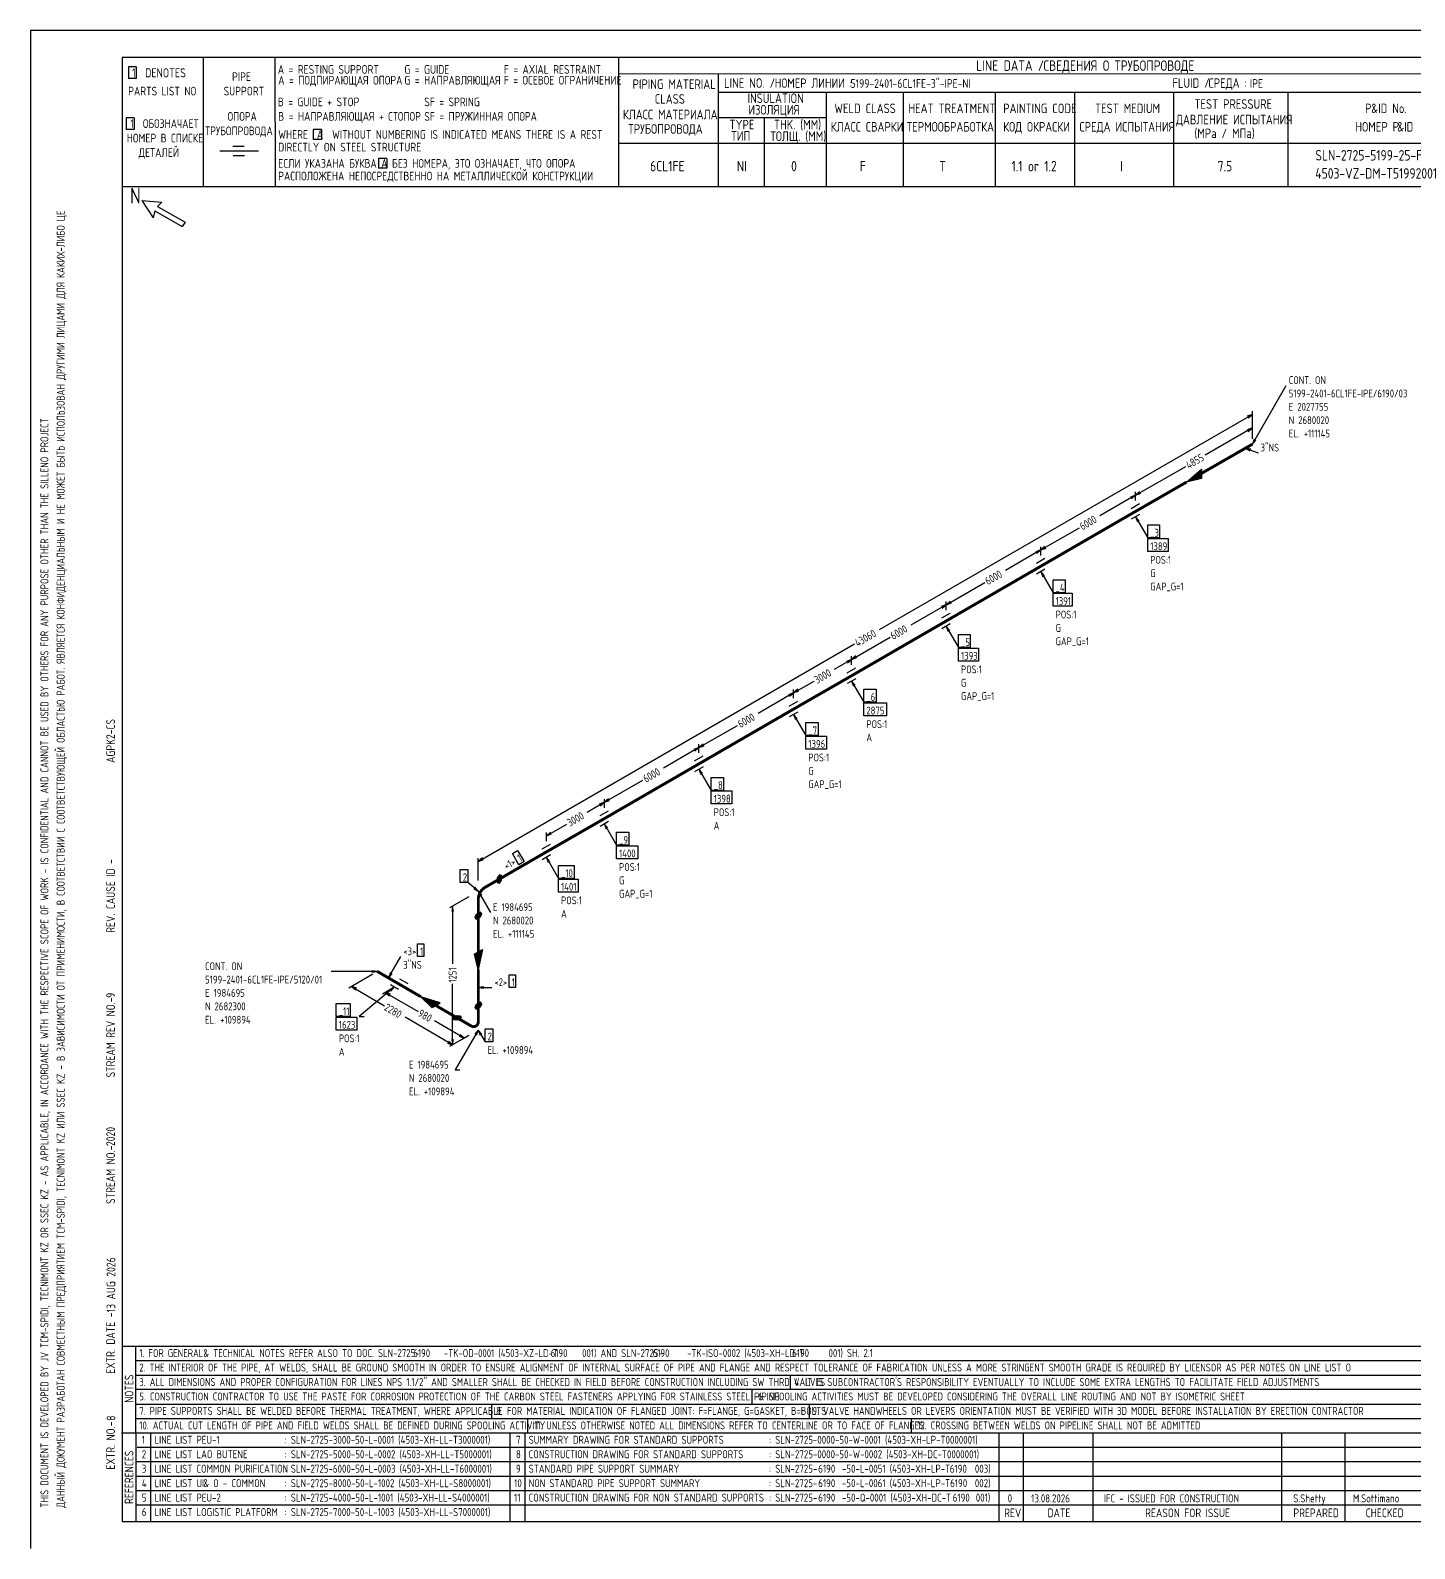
# Model space of a CAD drawing. Extents: x -1005 to 594, y -998 to 420.
# Drawn here: x 0 to 382.9, y 0 to 420 of the extents above; entities that cross this region are included whole.
import ezdxf

# ---------------------------------------------------------------- set-up
doc = ezdxf.new("R2010")
doc.units = 0
doc.styles.add('TTFN17', font='GOST type A')

msp = doc.modelspace()

# ---------------------------------------------------------------- linework, layer by layer
at = {"layer": 'GT_1', "flags": 128}
for points in [[(0, 420), (0, 0)], [(594, 420), (0, 420)], [(589.1, 412.5), (25.4, 412.5)], [(25.4, 412.5), (25.4, 7.5)], [(47.8, 412.5), (47.8, 376.7)], [(67.6, 412.5), (67.7, 376.7)], [(162.7, 412.5), (162.7, 376.7)], [(29.3, 409.9), (27.1, 409.9)], [(27.1, 409.9), (27.1, 406.7)], [(29.3, 409.9), (29.3, 406.7)], [(589.1, 408), (162.7, 407.9)], [(190.3, 407.8), (190.3, 376.7)], [(29.3, 406.7), (27.1, 406.7)], [(190.3, 402.9), (402.7, 402.9)], [(220.1, 402.9), (220.1, 376.7)], [(241.4, 402.9), (241.4, 376.8)], [(266.9, 402.9), (266.9, 376.7)], [(288.8, 402.9), (288.8, 376.7)], [(316.2, 402.9), (316.2, 376.7)], [(347.8, 402.9), (347.8, 376.8)], [(28.7, 395.8), (26.5, 395.8)], [(26.5, 395.8), (26.5, 392.6)], [(28.7, 395.8), (28.7, 392.6)], [(219.9, 395.8), (190.3, 395.8)], [(203, 395.8), (203, 376.7)], [(28.7, 392.6), (26.5, 392.6)], [(80.5, 392.6), (78.2, 392.6)], [(78.2, 392.6), (78.2, 389.8)], [(80.5, 392.6), (80.5, 389.8)], [(63.1, 386.6), (52.4, 386.6)], [(59.1, 387.9), (56, 387.9)], [(80.5, 389.8), (78.2, 389.8)], [(230.2, 388.7), (162.7, 388.7)], [(402.7, 388.7), (226.9, 388.7)], [(59.2, 385.3), (56.1, 385.3)], [(98.6, 384.6), (96.3, 384.6)], [(96.3, 384.6), (96.3, 381.9)], [(98.6, 384.6), (98.6, 381.9)], [(98.6, 381.9), (96.3, 381.9)], [(402.7, 376.7), (25.4, 376.7)], [(30.8, 372.9), (34, 368.1)], [(30.8, 372.9), (36.4, 372.5)], [(34.4, 370.1), (34, 368.1)], [(34.4, 370.1), (42, 365.7)], [(36.4, 372.5), (35.2, 371.3)], [(35.2, 371.3), (42.8, 366.9)], [(42.8, 366.9), (42, 365.7)], [(338.025, 305.525), (347.4, 321.8)], [(338.025, 313.775), (234.75, 254.15)], [(336.9, 312.8), (338.025, 313.775), (336.6, 313.25)], [(338.025, 307.025), (338.025, 314.675)], [(338.025, 307.025), (338.025, 310.925)], [(338.025, 310.025), (324.975, 302.525)], [(336.9, 309.05), (338.025, 310.025), (336.6, 309.5)], [(338.55, 306.95), (338.025, 305.525), (339, 306.65)], [(337.575, 304.175), (336.075, 304.4), (337.35, 303.65)], [(336.075, 304.4), (339.6, 303.125)], [(305.7, 291.425), (319.575, 299.375)], [(323.925, 297.425), (323.925, 296.075), (319.8, 295.025), (323.925, 298.625), (323.925, 296.225), (320.175, 295.25), (323.925, 298.55), (323.925, 296.45), (320.625, 295.475), (323.925, 298.325), (323.925, 296.6), (321, 295.775), (323.925, 298.175), (323.925, 296.75), (321.375, 295.925), (323.925, 298.025), (323.925, 296.9), (321.825, 296.225), (323.925, 297.875), (323.925, 297.125), (322.125, 296.375), (323.925, 297.65), (323.925, 297.275), (322.575, 296.675), (323.925, 297.5), (323.925, 297.425), (319.8, 295.025)], [(305.7, 291.425), (295.875, 285.725)], [(304.575, 290.45), (305.7, 291.425), (304.275, 290.9)], [(306.825, 292.4), (305.7, 291.425), (307.125, 291.95)], [(305.7, 289.925), (305.7, 292.325)], [(305.7, 289.925), (305.7, 292.325)], [(304.5, 287.75), (306.825, 289.1)], [(306.825, 286.1), (304.5, 284.75)], [(279.525, 276.275), (290.175, 282.425)], [(306.675, 284.3), (305.7, 285.425), (306.225, 284)], [(305.7, 285.425), (309.075, 279.575)], [(309.075, 283.175), (312.3, 283.175), (312.3, 279.575), (309.075, 279.575), (309.075, 283.175)], [(280.65, 277.25), (279.525, 276.275), (280.95, 276.8)], [(309.075, 279.425), (314.775, 279.425), (314.775, 275.825), (309.075, 275.825), (309.075, 279.425)], [(279.525, 276.275), (269.7, 270.575)], [(278.4, 275.3), (279.525, 276.275), (278.1, 275.75)], [(278.325, 272.6), (280.65, 273.95)], [(279.525, 274.775), (279.525, 277.175)], [(279.525, 274.775), (279.525, 277.175)], [(280.65, 270.95), (278.325, 269.6)], [(280.5, 269.15), (279.525, 270.275), (280.05, 268.85)], [(279.525, 270.275), (282.9, 264.425)], [(253.35, 261.125), (264, 267.275)], [(282.9, 268.025), (286.275, 268.025), (286.275, 264.425), (282.9, 264.425), (282.9, 268.025)], [(253.35, 261.125), (243.525, 255.425)], [(252.225, 260.15), (253.35, 261.125), (251.925, 260.6)], [(254.475, 262.1), (253.35, 261.125), (254.775, 261.65)], [(253.35, 259.625), (253.35, 262.025)], [(253.35, 259.625), (253.35, 262.025)], [(282.9, 264.275), (288.15, 264.275), (288.15, 260.675), (282.9, 260.675), (282.9, 264.275)], [(252.15, 257.45), (254.475, 258.8)], [(227.175, 245.975), (237.825, 252.125)], [(254.475, 255.8), (252.15, 254.45)], [(254.325, 254), (253.35, 255.125), (253.875, 253.7)], [(253.35, 255.125), (256.725, 249.275)], [(256.725, 252.875), (259.95, 252.875), (259.95, 249.275), (256.725, 249.275), (256.725, 252.875)], [(123.9, 190.1), (228, 250.25)], [(256.725, 249.125), (262.275, 249.125), (262.275, 245.525), (256.725, 245.525), (256.725, 249.125)], [(227.175, 245.975), (222.375, 243.2)], [(226.05, 245), (227.175, 245.975), (225.75, 245.45)], [(225.975, 242.3), (228.3, 243.65)], [(228.3, 246.95), (227.175, 245.975), (228.6, 246.5)], [(227.175, 244.475), (227.175, 246.875)], [(227.175, 244.475), (227.175, 246.875)], [(211.125, 236.75), (216.825, 239.975)], [(228.3, 240.65), (225.975, 239.3)], [(228.15, 238.85), (227.175, 239.975), (227.7, 238.55)], [(227.175, 239.975), (230.55, 234.125)], [(211.125, 236.75), (201.3, 231.05)], [(210, 235.775), (211.125, 236.75), (209.7, 236.225)], [(212.25, 237.725), (211.125, 236.75), (212.55, 237.275)], [(211.125, 235.25), (211.125, 237.65)], [(211.125, 235.25), (211.125, 237.65)], [(230.55, 237.725), (233.925, 237.725), (233.925, 234.125), (230.55, 234.125), (230.55, 237.725)], [(209.925, 233.075), (212.25, 234.425)], [(212.25, 231.425), (209.925, 230.075)], [(230.55, 233.975), (236.775, 233.975), (236.775, 230.375), (230.55, 230.375), (230.55, 233.975)], [(184.95, 221.6), (195.6, 227.75)], [(212.1, 229.625), (211.125, 230.75), (211.65, 229.325)], [(211.125, 230.75), (214.5, 224.9)], [(214.5, 228.5), (217.875, 228.5), (217.875, 224.9), (214.5, 224.9), (214.5, 228.5)], [(214.5, 224.75), (220.2, 224.75), (220.2, 221.15), (214.5, 221.15), (214.5, 224.75)], [(184.95, 221.6), (175.125, 215.9)], [(183.825, 220.625), (184.95, 221.6), (183.525, 221.075)], [(183.75, 217.925), (186.075, 219.275)], [(186.075, 222.575), (184.95, 221.6), (186.375, 222.125)], [(184.95, 220.1), (184.95, 222.5)], [(184.95, 220.1), (184.95, 222.5)], [(186.075, 216.275), (183.75, 214.925)], [(185.925, 214.475), (184.95, 215.6), (185.475, 214.175)], [(184.95, 215.6), (188.325, 209.75)], [(158.775, 206.45), (169.425, 212.6)], [(188.325, 213.35), (191.7, 213.35), (191.7, 209.75), (188.325, 209.75), (188.325, 213.35)], [(158.775, 206.45), (153.975, 203.675)], [(157.65, 205.475), (158.775, 206.45), (157.35, 205.925)], [(159.9, 207.425), (158.775, 206.45), (160.2, 206.975)], [(158.775, 204.95), (158.775, 207.35)], [(158.775, 204.95), (158.775, 207.35)], [(188.325, 209.6), (194.025, 209.6), (194.025, 206), (188.325, 206), (188.325, 209.6)], [(157.575, 202.775), (159.9, 204.125)], [(142.725, 197.225), (148.425, 200.45)], [(143.85, 198.2), (142.725, 197.225), (144.15, 197.75)], [(142.725, 195.725), (142.725, 198.125)], [(159.9, 201.125), (157.575, 199.775)], [(159.75, 199.325), (158.775, 200.45), (159.3, 199.025)], [(158.775, 200.45), (162.15, 194.6)], [(162.15, 198.2), (165.525, 198.2), (165.525, 194.6), (162.15, 194.6), (162.15, 198.2)], [(141.525, 193.55), (143.85, 194.9)], [(162.15, 194.45), (168, 194.45), (168, 190.85), (162.15, 190.85), (162.15, 194.45)], [(125.025, 191.075), (123.9, 190.1), (125.325, 190.625)], [(123.9, 184.85), (123.9, 191)], [(133.35, 192.275), (134.775, 193.1), (136.575, 190.1), (135.075, 189.2), (133.35, 192.275)], [(143.85, 191.9), (141.525, 190.55)], [(143.7, 190.1), (142.725, 191.225), (143.25, 189.8)], [(142.725, 191.225), (146.1, 185.375)], [(118.875, 187.85), (121.05, 187.85), (121.05, 184.25), (118.875, 184.25), (118.875, 187.85)], [(129.15, 184.25), (129.75, 184.1), (130.35, 184.925), (130.35, 186.2), (129.75, 186.35), (129.15, 185.525), (129.15, 184.25)], [(129.15, 185.4), (130.35, 185.4)], [(129.15, 185.2), (130.35, 185.2)], [(129.15, 185), (130.35, 185)], [(129.15, 184.8), (130.259, 184.8)], [(129.205, 185.6), (130.35, 185.6)], [(129.35, 185.8), (130.35, 185.8)], [(129.495, 186), (130.35, 186)], [(129.641, 186.2), (130.35, 186.2)], [(146.1, 188.975), (150.45, 188.975), (150.45, 185.375), (146.1, 185.375), (146.1, 188.975)], [(146.1, 185.225), (151.5, 185.225), (151.5, 181.625), (146.1, 181.625), (146.1, 185.225)], [(123.9, 181.85), (121.05, 184.25)], [(122.625, 182.6), (123.9, 181.85), (122.925, 182.975)], [(124.875, 180.725), (123.9, 181.85), (124.425, 180.425)], [(123.9, 181.85), (127.275, 176)], [(129.15, 184.6), (130.114, 184.6)], [(129.15, 184.4), (129.968, 184.4)], [(121.275, 180.35), (115.95, 177.275)], [(117, 176.225), (116.775, 177.725), (116.55, 176.225)], [(116.775, 177.725), (116.775, 161.75)], [(124.5, 174.8), (124.875, 175.625), (124.5, 176.075), (123.3, 175.4), (122.925, 174.575), (123.3, 174.125), (124.5, 174.8)], [(122.936, 174.6), (124.144, 174.6)], [(123.027, 174.8), (124.5, 174.8)], [(123.071, 174.4), (123.789, 174.4)], [(123.118, 175), (124.591, 175)], [(123.209, 175.2), (124.682, 175.2)], [(123.3, 175.4), (124.773, 175.4)], [(123.656, 175.6), (124.864, 175.6)], [(124.011, 175.8), (124.729, 175.8)], [(107.1, 167.3), (108.825, 167.3), (108.825, 163.775), (107.1, 163.775), (107.1, 167.3)], [(123.9, 165.05), (125.1, 165.725), (123.9, 160.25), (122.85, 164.45), (124.95, 165.65), (123.9, 160.7), (122.925, 164.525), (124.8, 165.575), (123.9, 161.225), (123.075, 164.6), (124.65, 165.5), (123.9, 161.675), (123.225, 164.675), (124.5, 165.35), (123.9, 162.125), (123.375, 164.75), (124.35, 165.275), (123.9, 162.575), (123.525, 164.825), (124.2, 165.2), (123.9, 163.025), (123.675, 164.9), (124.05, 165.125), (123.9, 163.475), (123.825, 164.975), (123.9, 165.05), (123.9, 160.25)], [(96, 159.65), (83.25, 159.65)], [(94.5, 159.425), (96, 159.65), (94.5, 159.875)], [(99.075, 157.925), (102.45, 163.775)], [(94.725, 158.9), (88.05, 155.075)], [(90.3, 155), (88.875, 155.525), (90, 154.55)], [(88.875, 155.525), (97.95, 150.2)], [(99.6, 159.35), (99.075, 157.925), (100.05, 159.05)], [(99.6, 156.05), (101.85, 154.775)], [(104.475, 156.275), (102.225, 157.55)], [(116.775, 139.325), (116.775, 156.275)], [(125.4, 155.45), (123.9, 155.225), (125.4, 155)], [(132.45, 158.75), (134.175, 158.75), (134.175, 155.225), (132.45, 155.225), (132.45, 158.75)], [(100.725, 155.375), (90.975, 147.2), (92.325, 147.2)], [(99.45, 154.625), (97.425, 153.425)], [(99.6, 153.35), (98.175, 153.875), (99.3, 152.9)], [(98.175, 153.875), (107.25, 148.625)], [(99.75, 154.25), (100.725, 155.375), (99.45, 154.625)], [(112.125, 150.275), (113.325, 150.95), (108, 152.675), (111.075, 149.675), (113.175, 150.875), (108.375, 152.45), (111.15, 149.75), (113.025, 150.8), (108.825, 152.225), (111.3, 149.825), (112.875, 150.725), (109.2, 151.925), (111.45, 149.9), (112.725, 150.575), (109.575, 151.775), (111.6, 149.975), (112.575, 150.5), (110.025, 151.475), (111.75, 150.05), (112.425, 150.425), (110.325, 151.325), (111.9, 150.125), (112.275, 150.35), (110.775, 151.025), (112.05, 150.2), (112.125, 150.275), (108, 152.675)], [(123.9, 155.225), (127.65, 155.225)], [(84.6, 150.8), (88.5, 150.8), (88.5, 147.2), (84.6, 147.2), (84.6, 150.8)], [(84.6, 147.05), (90.3, 147.05), (90.3, 143.45), (84.6, 143.45), (84.6, 147.05)], [(118.05, 147.5), (119.025, 147.35), (119.175, 146.825), (118.05, 146.15), (117.075, 146.3), (116.925, 146.825), (118.05, 147.5)], [(117.217, 147), (119.125, 147)], [(117.55, 147.2), (119.068, 147.2)], [(117.883, 147.4), (118.7, 147.4)], [(124.5, 149.9), (124.875, 150.725), (124.5, 151.175), (123.3, 150.5), (122.925, 149.675), (123.3, 149.225), (124.5, 149.9)], [(122.982, 149.8), (124.322, 149.8)], [(122.987, 149.6), (123.967, 149.6)], [(123.073, 150), (124.545, 150)], [(123.164, 150.2), (124.636, 150.2)], [(123.255, 150.4), (124.727, 150.4)], [(123.478, 150.6), (124.818, 150.6)], [(123.833, 150.8), (124.812, 150.8)], [(116.775, 139.325), (103.65, 146.975)], [(120, 141.2), (111.75, 146)], [(116.932, 146.8), (119.133, 146.8)], [(116.989, 146.6), (118.8, 146.6)], [(117.046, 146.4), (118.467, 146.4)], [(123.9, 143.45), (117.525, 132.425), (118.8, 132.425)], [(123.375, 142.025), (123.9, 143.45), (122.925, 142.325)], [(124.875, 142.325), (123.9, 143.45), (124.425, 142.025)], [(123.9, 143.45), (125.775, 140.225)], [(125.775, 143.825), (127.95, 143.825), (127.95, 140.225), (125.775, 140.225), (125.775, 143.825)], [(115.35, 139.85), (116.775, 139.325), (115.65, 140.3)], [(121.275, 141.95), (115.95, 138.875)], [(121.275, 141.95), (115.95, 138.875)], [(116.55, 140.825), (116.775, 139.325), (117, 140.825)], [(118.575, 141.725), (120, 141.2), (118.875, 142.175)], [(121.275, 141.95), (119.25, 140.75)], [(25.3, 56), (402.7, 56)], [(29.1, 56), (29.2, 7.5)], [(29.1, 52), (402.7, 52)], [(29.1, 48), (402.7, 48)], [(210.2, 48), (210.2, 44)], [(402.7, 44), (29.1, 44)], [(199.6, 44), (199.6, 40)], [(29.2, 40), (402.7, 40)], [(127.6, 40), (127.6, 36)], [(215.4, 40), (215.4, 36)], [(29.1, 36), (402.7, 36)], [(137.5, 36), (137.5, 32)], [(243.6, 36), (243.6, 32)], [(25.2, 32), (402.7, 32)], [(33.2, 32), (33.2, 7.6)], [(132.6, 32), (132.6, 7.6)], [(136.8, 32), (136.8, 7.6)], [(267.9, 32), (267.9, 7.5)], [(274.6, 32), (274.6, 7.5)], [(293.9, 32), (293.9, 7.5)], [(346.1, 32), (346.1, 7.5)], [(363.6, 32), (363.6, 7.5)], [(402.7, 28), (29.5, 28)], [(402.7, 24), (29.1, 24)], [(402.7, 20), (29.1, 20)], [(402.7, 16), (29.1, 16)], [(402.7, 12), (29.2, 12)], [(25.4, 7.5), (589.1, 7.5)], [(0, 0), (0, 0)]]:
    msp.add_lwpolyline(points, dxfattribs=at)
at = {"layer": 'GT_1', "const_width": 0.8, "flags": 128}
for points in [[(338.025, 305.525), (323.925, 297.425)], [(319.8, 295.025), (305.7, 286.925)], [(305.7, 286.925), (279.525, 271.775)], [(279.525, 271.775), (253.35, 256.625)], [(253.35, 256.625), (227.175, 241.475)], [(227.175, 241.475), (211.125, 232.25)], [(211.125, 232.25), (184.95, 217.1)], [(184.95, 217.1), (158.775, 201.95)], [(158.775, 201.95), (142.725, 192.725)], [(142.725, 192.725), (129.75, 185.225)], [(129.75, 185.225), (125.85, 182.975)], [(123.9, 179.6), (123.9, 175.1)], [(123.9, 175.1), (123.9, 165.05)], [(102.075, 156.125), (96, 159.65)], [(123.9, 160.25), (123.9, 150.2)], [(108, 152.675), (102.075, 156.125)], [(118.05, 146.825), (112.125, 150.275)], [(121.95, 144.575), (118.05, 146.825)], [(123.9, 150.2), (123.9, 145.7)]]:
    msp.add_lwpolyline(points, dxfattribs=at)
for points in [[(125.85, 182.975, 0.267786), (123.9, 179.6)], [(123.9, 145.7, -0.577557), (121.95, 144.575)]]:
    msp.add_lwpolyline(points, format="xyb", dxfattribs=at)

# ---------------------------------------------------------------- texts
at = {"layer": 'GT_1', "style": 'TTFN17'}
for s, height, p in [('LINE DATA /', 2.8875, (261.633, 408.8)), ('СВЕДЕНИЯ О ТРУБОПРОВОДЕ', 2.8875, (280.233, 408.8)), (' 1  DENOTES', 2.5025, (26.875, 407)), (' PIPE', 2.4062, (54.561, 406)), ('A = RESTING SUPPORT', 2.40625, (68.461, 408)), ('A = ПОДПИРАЮЩАЯ ОПОРА', 2.40625, (68.561, 405)), ('G = GUIDE', 2.4062, (103.461, 408)), ('G = НАПРАВЛЯЮЩАЯ', 2.40625, (103.461, 405)), ('F = AXIAL RESTRAINT', 2.40625, (130.961, 408)), ('F = ОСЕВОЕ ОГРАНИЧЕНИЕ', 2.40625, (130.961, 405)), ('PARTS LIST NO', 2.40625, (27.061, 402)), ('SUPPORT', 2.4062, (53.461, 402)), ('PIPING MATERIAL', 2.64687, (166.597, 403.8)), ('LINE NO. /', 2.6469, (191.897, 404.1)), ('НОМЕР ЛИНИИ :', 2.59875, (205.89, 404.1)), ('5199-2401-6CL1FE-3"-IPE-NI', 2.40625, (226.861, 404.1)), ('FLUID /', 2.6469, (315.897, 404.1)), ('СРЕДА :', 2.6469, (325.897, 404.1)), ('IPE', 2.4062, (337.361, 404.1)), ('B = GUIDE + STOP', 2.40625, (68.461, 399)), ('SF = SPRING', 2.40625, (108.961, 399)), ('CLASS', 2.6469, (172.697, 399.7)), ('INSULATION', 2.6469, (198.397, 399.9)), ('ИЗОЛЯЦИЯ', 2.6469, (198.597, 396.7)), ('WELD CLASS', 2.6469, (222.397, 397.1)), ('HEAT TREATMENT', 2.64687, (242.897, 397.1)), ('PAINTING CODE', 2.64687, (269.097, 397.1)), ('TEST MEDIUM', 2.64687, (294.497, 397.1)), ('TEST PRESSURE', 2.64687, (321.997, 398.3)), ('P', 2.647, (369.197, 397.1)), ('&ID No.', 2.6469, (370.908, 397.1)), (' 1  ОБОЗНАЧАЕТ', 2.40625, (26.461, 393)), ('ОПОРА', 2.4062, (54.561, 395)), ('B = НАПРАВЛЯЮЩАЯ + СТОПОР', 2.40625, (68.561, 395)), ('SF = ПРУЖИННАЯ ОПОРА', 2.40625, (108.961, 395)), ('КЛАСС МАТЕРИАЛА', 2.64687, (163.897, 395.4)), ('TYPE', 2.6469, (193.397, 392.6)), ('THK. (MM)', 2.6469, (205.697, 392.6)), ('ДАВЛЕНИЕ ИСПЫТАНИЯ', 2.64687, (316.897, 394)), ('НОМЕР В СПИСКЕ', 2.40625, (26.661, 389)), ('ТРУБОПРОВОДА', 2.40625, (48.361, 391)), ('WHERE  A  WITHOUT NUMBERING IS INDICATED MEANS THERE IS A REST', 2.40625, (68.561, 390)), ('ТРУБОПРОВОДА', 2.64687, (165.397, 391.4)), ('ТИП', 2.6469, (193.897, 389.5)), ('ТОЛЩ. (ММ)', 2.6469, (204.697, 389.4)), ('КЛАСС СВАРКИ', 2.64687, (221.397, 392)), ('ТЕРМООБРАБОТКА', 2.64687, (242.397, 392)), ('КОД ОКРАСКИ', 2.64687, (269.097, 392)), ('СРЕДА ИСПЫТАНИЯ', 2.64687, (290.197, 392)), ('(MPa / МПа)', 2.64687, (321.997, 390.2)), ('НОМЕР P', 2.6469, (366.497, 392)), ('&ID', 2.6469, (378.097, 392)), ('ДЕТАЛЕЙ', 2.4062, (29.961, 385)), ('DIRECTLY ON STEEL STRUCTURE', 2.40625, (68.561, 386.5)), ('SLN-2725-5199-25-F-2001', 2.8875, (355.433, 384)), ('ЕСЛИ УКАЗАНА БУКВА A БЕЗ НОМЕРА, ЭТО ОЗНАЧАЕТ, ЧТО ОПОРА', 2.40625, (68.561, 382)), ('6CL1FE', 2.8875, (171.433, 381)), ('NI', 2.8875, (195.433, 381)), ('0', 2.888, (210.433, 381)), ('F', 2.888, (229.433, 381)), ('T', 2.888, (251.433, 381)), ('1.1 or 1.2', 2.8875, (271.433, 381)), ('I', 2.888, (301.433, 381)), ('7.5', 2.8875, (328.433, 381)), ('РАСПОЛОЖЕНА НЕПОСРЕДСТВЕННО НА МЕТАЛЛИЧЕСКОЙ КОНСТРУКЦИИ', 2.40625, (68.561, 378.5)), ('4503-VZ-DM-T51992001', 2.8875, (355.433, 379)), ('N', 4.331, (27.55, 372.1)), ('CONT. ON', 2.1656, (348.1, 322.175)), ('5199-2401-6CL1FE-IPE/6190/03', 2.16562, (348.1, 318.478)), ('E 2027755', 2.1656, (348.1, 314.78)), ('N 2680020', 2.1656, (348.1, 311.083)), ('EL. +111145', 2.16562, (348.1, 307.385)), ('3"NS', 2.1656, (340.3, 303.5)), ('_3', 2.1656, (309.775, 279.95)), ('1389', 2.1656, (309.775, 276.2)), ('POS:1', 2.1656, (309.775, 272.45)), ('G', 2.166, (309.775, 268.753)), ('_4', 2.1656, (283.6, 264.8)), ('GAP_G=1', 2.1656, (309.775, 265.055)), ('1391', 2.1656, (283.6, 261.05)), ('POS:1', 2.1656, (283.6, 257.3)), ('G', 2.166, (283.6, 253.603)), ('GAP_G=1', 2.1656, (283.6, 249.905)), ('1393', 2.1656, (257.425, 245.9)), ('_5', 2.1656, (257.425, 249.65)), ('POS:1', 2.1656, (257.425, 242.15)), ('G', 2.166, (257.425, 238.453)), ('_6', 2.1656, (231.25, 234.5)), ('GAP_G=1', 2.1656, (257.425, 234.755)), ('2875', 2.1656, (231.25, 230.75)), ('_7', 2.1656, (215.2, 225.275)), ('POS:1', 2.1656, (231.25, 227)), ('1396', 2.1656, (215.2, 221.525)), ('A', 2.166, (231.25, 223.303)), ('POS:1', 2.1656, (215.2, 217.775)), ('G', 2.166, (215.2, 214.078)), ('_8', 2.1656, (189.025, 210.125)), ('GAP_G=1', 2.1656, (215.2, 210.38)), ('1398', 2.1656, (189.025, 206.375)), ('POS:1', 2.1656, (189.025, 202.625)), ('A', 2.166, (189.025, 198.928)), ('1400', 2.1656, (162.85, 191.225)), ('_9', 2.1656, (162.85, 194.975)), ('POS:1', 2.1656, (162.85, 187.475)), ('2', 2.166, (119.6, 184.625)), ('_10', 2.1656, (146.8, 185.75)), ('G', 2.166, (162.85, 183.778)), ('1401', 2.1656, (146.8, 182)), ('GAP_G=1', 2.1656, (162.85, 180.08)), ('E 1984695', 2.1656, (127.975, 176.375)), ('A', 2.166, (146.8, 174.553)), ('POS:1', 2.1656, (146.8, 178.25)), ('N 2680020', 2.1656, (127.975, 172.678)), ('EL. +111145', 2.16562, (127.975, 168.98)), ('<3>', 2.1656, (103.15, 164.15)), ('1', 2.166, (107.819, 164.15)), ('CONT. ON', 2.1656, (48.344, 160.025)), ('3"NS', 2.1656, (103.15, 160.4)), ('5199-2401-6CL1FE-IPE/5120/01', 2.16562, (48.344, 156.328)), ('<2>', 2.1656, (128.35, 155.6)), ('1', 2.166, (133.174, 155.6)), ('E 1984695', 2.1656, (48.344, 152.63)), ('N 2682300', 2.1656, (48.344, 148.933)), ('EL. +109894', 2.16562, (48.344, 145.235)), ('_11', 2.1656, (85.333, 147.575)), ('1623', 2.1656, (85.333, 143.825)), ('POS:1', 2.1656, (85.333, 140.075)), ('2', 2.166, (126.475, 140.6)), ('EL. +109894', 2.16562, (126.475, 136.85)), ('A', 2.166, (85.333, 136.378)), ('E 1984695', 2.1656, (104.717, 132.8)), ('N 2680020', 2.1656, (104.717, 129.103)), ('EL. +109894', 2.16562, (104.717, 125.405)), ('1. FOR GENERAL', 2.18487, (30.128, 53)), ('& TECHNICAL NOTES REFER ALSO TO DOC. SLN-2725-      -TK-OD-0001 (4503-XZ-LD-T      001) AND SLN-2725-      -TK-ISO-0002 (4503-XH-LD-T      001) SH. 2.1', 2.18487, (47.868, 53)), ('6190', 2.1849, (105.928, 53)), ('6190', 2.1849, (143.928, 53)), ('6190', 2.1849, (172.128, 53)), ('6190', 2.1849, (210.728, 53)), ('2. THE INTERIOR OF THE PIPE, AT WELDS, SHALL BE GROUND SMOOTH IN ORDER TO ENSURE ALIGNMENT OF INTERNAL SURFACE OF PIPE AND FLANGE AND RESPECT TOLERANCE OF FABRICATION UNLESS A MORE STRINGENT SMOOTH GRADE IS REQUIRED BY LICENSOR AS PER NOTES ON LINE LIST O', 2.18487, (30.128, 49)), ('3. ALL DIMENSIONS AND PROPER CONFIGURATION FOR LINES NPS 1.1/2" AND SMALLER SHALL BE CHECKED IN FIELD BEFORE CONSTRUCTION INCLUDING SW THRD VALVES', 2.18487, (30.128, 45)), ("4. IT IS SUBCONTRACTOR'S RESPONSIBILITY EVENTUALLY TO INCLUDE SOME EXTRA LENGTHS TO FACILITATE FIELD ADJUSTMENTS", 2.18487, (211.328, 45)), ('5. CONSTRUCTION CONTRACTOR TO USE THE PASTE FOR CORROSION PROTECTION OF THE CARBON STEEL FASTENERS APPLYING FOR STAINLESS STEEL PIPING', 2.18487, (30.128, 41)), ('6. SPOOLING ACTIVITIES MUST BE DEVELOPED CONSIDERING THE OVERALL LINE ROUTING AND NOT BY ISOMETRIC SHEET', 2.18487, (201.328, 41)), ('7. PIPE SUPPORTS SHALL BE WELDED BEFORE THERMAL TREATMENT, WHERE APPLICABLE', 2.18487, (30.128, 37)), ('8. FOR MATERIAL INDICATION OF FLANGED JOINT: F=FLANGE, G=GASKET, B=BOLTS', 2.18487, (128.828, 37)), ('9. VALVE HANDWHEELS OR LEVERS ORIENTATION MUST BE VERIFIED WITH 3D MODEL BEFORE INSTALLATION BY ERECTION CONTRACTOR', 2.18487, (216.328, 37)), ('10. ACTUAL CUT LENGTH OF PIPE AND FIELD WELDS SHALL BE DEFINED DURING SPOOLING ACTIVITY', 2.18487, (30.128, 33)), ('11. UNLESS OTHERWISE NOTED ALL DIMENSIONS REFER TO CENTERLINE OR TO FACE OF FLANGES', 2.18487, (139.328, 33)), ('12. CROSSING BETWEEN WELDS ON PIPELINE SHALL NOT BE ADMITTED', 2.18487, (245.328, 33)), ('1', 2.214, (30.832, 29)), ('LINE LIST PEU-1', 2.21375, (34.332, 29)), (': SLN-2725-3000-50-L-0001 (4503-XH-LL-T3000001)', 2.21375, (70.332, 29)), ('7', 2.214, (134.332, 29)), ('SUMMARY DRAWING FOR STANDARD SUPPORTS', 2.21375, (137.832, 29)), (': SLN-2725-0000-50-W-0001 (4503-XH-LP-T0000001)', 2.21375, (204.332, 29)), ('2', 2.214, (30.832, 25)), ('LINE LIST LAO BUTENE', 2.21375, (34.332, 25)), (': SLN-2725-5000-50-L-0002 (4503-XH-LL-T5000001)', 2.21375, (70.332, 25)), ('8', 2.214, (134.332, 25)), ('CONSTRUCTION DRAWING FOR STANDARD SUPPORTS', 2.21375, (137.832, 25)), (': SLN-2725-0000-50-W-0002 (4503-XH-DC-T0000001)', 2.21375, (204.332, 25)), ('3', 2.214, (30.832, 21)), ('LINE LIST COMMON PURIFICATION', 2.21375, (34.332, 21)), (': SLN-2725-6000-50-L-0003 (4503-XH-LL-T6000001)', 2.21375, (70.332, 21)), ('9', 2.214, (134.332, 21)), ('STANDARD PIPE SUPPORT SUMMARY', 2.21375, (137.832, 21)), (': SLN-2725-      -50-L-0051 (4503-XH-LP-T      003)', 2.21375, (204.332, 21)), ('6190', 2.2138, (217.932, 21)), ('6190', 2.2138, (254.332, 21)), ('4', 2.214, (30.832, 17)), ('LINE LIST UI', 2.21375, (34.332, 17)), ('& O - COMMON', 2.21375, (47.849, 17)), (': SLN-2725-8000-50-L-1002 (4503-XH-LL-S8000001)', 2.21375, (70.332, 17)), ('10', 2.2138, (133.832, 17)), ('NON STANDARD PIPE SUPPORT SUMMARY', 2.21375, (137.832, 17)), (': SLN-2725-      -50-L-0061 (4503-XH-LP-T      002)', 2.21375, (204.332, 17)), ('6190', 2.2138, (217.932, 17)), ('6190', 2.2138, (254.432, 17)), ('5', 2.214, (30.832, 13)), ('LINE LIST PEU-2', 2.21375, (34.332, 13)), (': SLN-2725-4000-50-L-1001 (4503-XH-LL-S4000001)', 2.21375, (70.332, 13)), ('11', 2.2138, (133.832, 13)), ('CONSTRUCTION DRAWING FOR NON STANDARD SUPPORTS', 2.21375, (137.832, 13)), (': SLN-2725-      -50-Q-0001 (4503-XH-DC-T      001)', 2.21375, (204.332, 13)), ('6190', 2.2138, (217.932, 13)), ('6190', 2.2138, (255.132, 13)), ('0', 2.214, (270.332, 12.8)), ('13.08.2026', 2.2138, (276.832, 12.8)), ('IFC - ISSUED FOR CONSTRUCTION', 2.21375, (296.932, 12.8)), ('S.Shetty', 2.2138, (349.332, 12.8)), ('M.Sottimano', 2.21375, (365.832, 12.8)), ('6', 2.214, (30.832, 9)), ('LINE LIST LOGISTIC PLATFORM', 2.21375, (34.332, 9)), (': SLN-2725-7000-50-L-1003 (4503-XH-LL-S7000001)', 2.21375, (70.332, 9)), ('REV', 2.4062, (269.361, 8.7)), ('DATE', 2.4062, (281.361, 8.7)), ('REASON FOR ISSUE', 2.40625, (308.361, 8.7)), ('PREPARED', 2.4062, (349.361, 8.7)), ('CHECKED', 2.4062, (369.361, 8.7))]:
    msp.add_text(s, height=height, dxfattribs=at).set_placement(p)
for s, height, rotation, p in [('ДАННЫЙ ДОКУМЕНТ РАЗРАБОТАН СОВМЕСТНЫМ ПРЕДПРИЯТИЕМ TCM-SPIDI, TECNIMONT KZ ИЛИ SSEC KZ - В ЗАВИСИМОСТИ ОТ ПРИМЕНИМОСТИ, В СООТВЕТСТВИИ С СООТВЕТСТВУЮЩЕЙ ОБЛАСТЬЮ РАБОТ. ЯВЛЯЕТСЯ КОНФИДЕНЦИАЛЬНЫМ И НЕ МОЖЕТ БЫТЬ ИСПОЛЬЗОВАН ДРУГИМИ ЛИЦАМИ ДЛЯ КАКИХ-ЛИБО ЦЕ', 2.21375, 90, (9.5, 11.332)), ('THIS DOCUMENT IS DEVELOPED BY JV TCM-SPIDI, TECNIMONT KZ OR SSEC KZ - AS APPLICABLE, IN ACCORDANCE WITH THE RESPECTIVE SCOPE OF WORK - IS CONFIDENTIAL AND CANNOT BE USED BY OTHERS FOR ANY PURPOSE OTHER THAN THE SILLENO PROJECT', 2.21375, 90, (5, 11.332)), ('4855', 2.1656, 30, (320.415, 298.591)), ('6000', 2.1656, 30, (291.031, 281.638)), ('6000', 2.1656, 30, (264.856, 266.488)), ('43060', 2.1656, 30, (228.842, 249.414)), ('6000', 2.1656, 30, (238.681, 251.338)), ('3000', 2.1656, 30, (217.636, 239.189)), ('6000', 2.1656, 30, (196.456, 226.963)), ('AGPK2-CS', 2.4062, 90, (23.4, 217.361)), ('6000', 2.1656, 30, (170.281, 211.813)), ('3000', 2.1656, 30, (149.236, 199.664)), ('REV. CAUSE ID -', 2.40625, 90, (23.4, 170.361)), ('<1>', 2.1656, 30, (131.743, 187.701)), ('1', 2.166, 30, (135.518, 189.88)), ('1251', 2.1656, 90, (117.88, 156.593)), ('STREAM REV NO.-', 2.40625, 90, (23.4, 130.361)), ('9', 2.406, 90, (23.4, 152.361)), ('2280', 2.1656, -30, (97.674, 149.088)), ('980', 2.1656, -30, (106.99, 147.451)), ('2020', 2.4062, 90, (23.4, 111.361)), ('STREAM NO.-', 2.40625, 90, (23.4, 95.361)), ('13 AUG 2026', 2.40625, 90, (23.5, 65.361)), ('EXTR. DATE -', 2.40625, 90, (23.4, 48.361)), ('NOTES', 2.4062, 90, (28.5, 40.361)), ('EXTR. NO.-', 2.4062, 90, (23.4, 21.861)), ('8', 2.406, 90, (23.5, 35.361)), ('REFERENCES', 2.4062, 90, (28.5, 12.361))]:
    msp.add_text(s, height=height, rotation=rotation, dxfattribs=at).set_placement(p)

doc.saveas('drawing.dxf')
